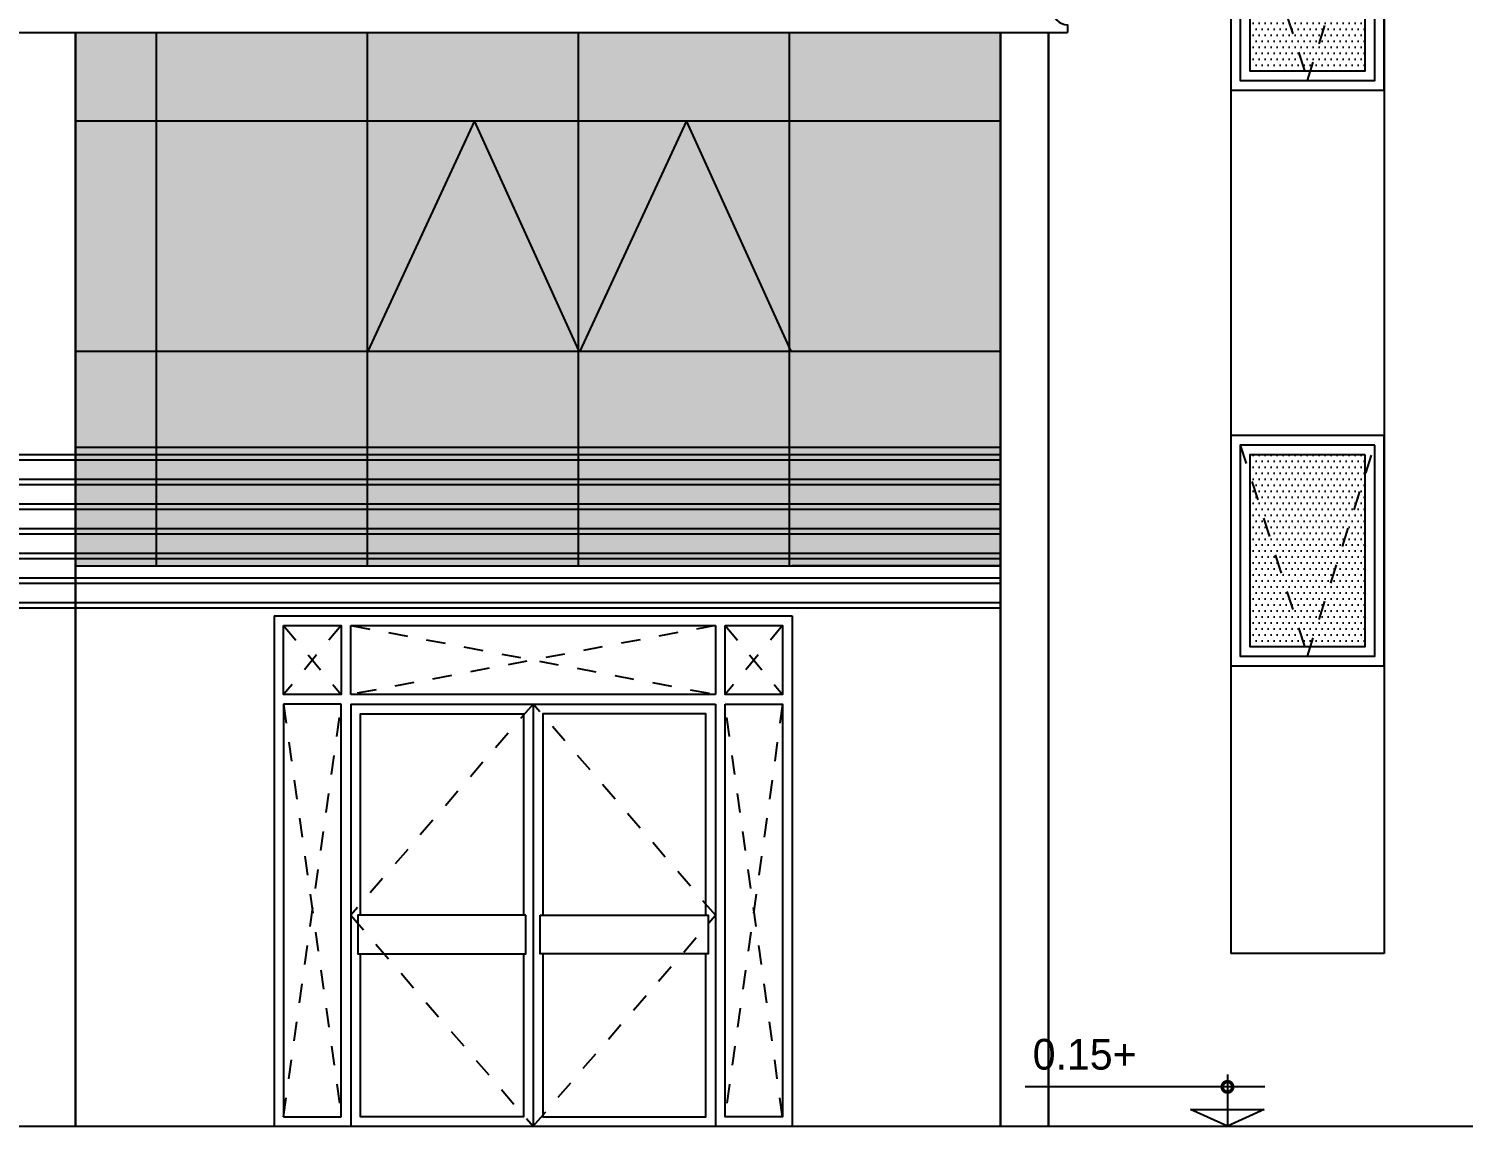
# Model space of a CAD drawing. Extents: x 185 to 567, y -69 to 170.
# Drawn here: x 322.19 to 329.66, y -48.34 to -42.62 of the extents above; entities that cross this region are included whole.
import ezdxf

# ---------------------------------------------------------------- set-up
doc = ezdxf.new("R2010")
doc.units = 0
doc.header["$LTSCALE"] = 0.25
doc.header["$MEASUREMENT"] = 0
doc.linetypes.add('HIDDEN', pattern=[9.525, 6.35, -3.175])
doc.layers.get('0').update_dxf_attribs({"linetype": 'CONTINUOUS'})
for name, color, linetype in [('$1$A-LVL', 3, 'CONTINUOUS'), ('A-DR', 3, 'CONTINUOUS'), ('A-ELV', 2, 'CONTINUOUS'), ('A-ELV 2', 21, 'CONTINUOUS'), ('A-ELV 5', 51, 'CONTINUOUS'), ('A-ELV 6', 71, 'CONTINUOUS'), ('A-groves', 8, 'CONTINUOUS'), ('A-SECLAS', 94, 'CONTINUOUS'), ('A-WIN', 3, 'CONTINUOUS'), ('A-WIN HAT', 125, 'CONTINUOUS')]:
    doc.layers.add(name, color=color, linetype=linetype)
doc.styles.add('$0$arabic', font='xarb.shx')

# ---------------------------------------------------------------- blocks, each defined once
blk = doc.blocks.new('A$C65F40D6F')
at = {"layer": 'A-WIN HAT'}
h = blk.add_hatch(dxfattribs=at)
h.set_pattern_fill('DOTS', color=256, scale=0.5, style=0)
h.set_pattern_definition([(0, (0.1, 0.1), (0.015625, 0.03125), [0, -0.03125])])
h.paths.add_polyline_path([(0.7, 1.1), (0.1, 1.1), (0.1, 0.1), (0.7, 0.1)])
for points in [[(0.8, 1.2), (0, 1.2), (0, 0), (0.8, 0)], [(0.75, 1.15), (0.05, 1.15), (0.05, 0.05), (0.75, 0.05)], [(0.7, 1.1), (0.1, 1.1), (0.1, 0.1), (0.7, 0.1)]]:
    blk.add_lwpolyline(points, close=True)
at = {"color": 8, "linetype": 'HIDDEN', "ltscale": 0.05}
blk.add_lwpolyline([(0.05, 1.15), (0.4, 0.05), (0.75, 1.15)], dxfattribs=at)
blk = doc.blocks.new('fgfgfgfgfgff')
for p, q in [((295.9341, -24.5957), (295.9341, -27.2557)), ((295.9341, -24.5957), (298.6341, -24.5957)), ((296.3341, -24.6457), (298.2341, -24.6457)), ((296.3341, -25.0057), (296.3341, -24.6457)), ((298.2341, -24.6457), (298.2341, -25.0057)), ((298.6341, -24.5957), (298.6341, -27.2557)), ((298.2341, -25.0057), (296.3341, -25.0057)), ((296.2841, -25.0557), (295.9841, -25.0557)), ((295.9841, -25.0557), (295.9841, -27.2057)), ((296.2841, -27.2057), (296.2841, -25.0557)), ((296.3341, -25.0557), (298.2341, -25.0557)), ((296.3341, -25.0557), (296.3341, -27.2557)), ((297.2841, -25.0557), (297.2841, -27.2557)), ((298.2341, -25.0557), (298.2341, -27.2557)), ((295.9841, -27.2057), (296.2841, -27.2057))]:
    blk.add_line(p, q)
at = {"color": 8, "linetype": 'HIDDEN', "ltscale": 0.05}
for p, q in [((295.9841, -24.6457), (296.2841, -25.0057)), ((296.2841, -24.6457), (295.9841, -25.0057)), ((298.2341, -24.6457), (296.3341, -25.0057)), ((296.3341, -24.6457), (298.2341, -25.0057)), ((298.5841, -24.6457), (298.2841, -25.0057)), ((298.2841, -24.6457), (298.5841, -25.0057)), ((295.9841, -25.0557), (296.2841, -27.2057)), ((295.9841, -27.2057), (296.2841, -25.0557)), ((298.5841, -25.0557), (298.2841, -27.2057)), ((298.5841, -27.2057), (298.2841, -25.0557))]:
    blk.add_line(p, q, dxfattribs=at)
for points in [[(295.9841, -24.6457), (296.2841, -24.6457), (296.2841, -25.0057), (295.9841, -25.0057)], [(298.2841, -24.6457), (298.5841, -24.6457), (298.5841, -25.0057), (298.2841, -25.0057)], [(298.2841, -25.0557), (298.5841, -25.0557), (298.5841, -27.2057), (298.2841, -27.2057)], [(297.2467, -26.1555), (296.3714, -26.1555), (296.3714, -26.3571), (297.2467, -26.3571)], [(297.3214, -26.1555), (298.1967, -26.1555), (298.1967, -26.3571), (297.3214, -26.3571)]]:
    blk.add_lwpolyline(points, close=True)
blk.add_lwpolyline([(297.2841, -25.0557), (296.3341, -26.1557), (297.2841, -27.2557), (298.2341, -26.1557), (297.2841, -25.0557)], dxfattribs=at)
for points in [[(296.3841, -26.1555), (296.3841, -25.1057), (297.2341, -25.1057), (297.2341, -26.1555)], [(298.1841, -26.1555), (298.1841, -25.1057), (297.3341, -25.1057), (297.3341, -26.1555)], [(297.2341, -26.3571), (297.2341, -27.2057), (296.3841, -27.2057), (296.3841, -26.3571)], [(297.3341, -26.3571), (297.3341, -27.2057), (298.1841, -27.2057), (298.1841, -26.3571)]]:
    blk.add_lwpolyline(points)
blk = doc.blocks.new('arrow levels')
at = {"color": 4}
for p, q in [((395.7852, -26.7355, 0), (395.7852, -27.0057, 0)), ((395.5896, -26.8003, 0), (396.8396, -26.8003, 0)), ((395.9772, -26.9175, 0), (395.5931, -26.9175, 0))]:
    blk.add_line(p, q, dxfattribs=at)
at = {"color": 4, "const_width": 0.0182, "elevation": 0}
blk.add_lwpolyline([(395.7578, -26.8003, 1), (395.8125, -26.8003, 1)], format="xyb", close=True, dxfattribs=at)
at = {"color": 4, "elevation": 0}
blk.add_lwpolyline([(395.5931, -26.9175), (395.7852, -27.0057), (395.9772, -26.9175)], dxfattribs=at)
blk = doc.blocks.new('A$C7860229F')
blk.add_lwpolyline([(0.1263, 0.285), (0.1263, 0.265), (0.1, 0.265), (0.1, 0.225, 0.394493), (0.02, 0.145), (0, 0.145), (0, -0.145), (0.02, -0.145, 0.394493), (0.1, -0.225), (0.1, -0.265)], format="xyb")

msp = doc.modelspace()

# ---------------------------------------------------------------- hatches: boundary and pattern name
at = {"layer": 'A-WIN HAT'}
h = msp.add_hatch(dxfattribs=at)
h.set_pattern_fill('DOTS', color=256, scale=2, style=0)
h.set_pattern_definition([(0, (322.43152, -90.18992), (0.0625, 0.125), [0, -0.125])])
h.paths.add_polyline_path([(341.8915, -42.6357), (338.2915, -42.6357), (338.2915, -45.6755), (341.8915, -45.6755)])
h.paths.add_polyline_path([(338.0413, -42.6357), (330.4515, -42.6357), (330.4515, -45.6756), (338.0413, -45.6756)])
h.paths.add_polyline_path([(327.2515, -42.6357), (322.4315, -42.6357), (322.4315, -45.4155), (327.2515, -45.4156)])

# ---------------------------------------------------------------- linework, layer by layer
at = {"layer": 'A-ELV'}
for p, q in [((327.2515, -44.8357, -0.0001), (299.3, -44.8357, -0.0001)), ((327.2515, -44.8642, -0.0001), (299.3, -44.8642, -0.0001)), ((327.2515, -44.9642, -0.0001), (299.3, -44.9642, -0.0001)), ((327.2515, -44.9928, -0.0001), (299.3, -44.9928, -0.0001)), ((327.2515, -45.0928, -0.0001), (299.3, -45.0928, -0.0001)), ((327.2515, -45.1214, -0.0001), (299.3, -45.1214, -0.0001)), ((327.2515, -45.2214, -0.0001), (299.3, -45.2214, -0.0001)), ((327.2515, -45.2499, -0.0001), (299.3, -45.2499, -0.0001)), ((327.2515, -45.3499, -0.0001), (299.3, -45.3499, -0.0001)), ((327.2515, -45.3785, -0.0001), (299.3, -45.3785, -0.0001)), ((327.2515, -45.4785, -0.0001), (299.3, -45.4785, -0.0001)), ((327.2515, -45.5071, -0.0001), (299.3, -45.5071, -0.0001)), ((327.2515, -45.6071, -0.0001), (299.3, -45.6071, -0.0001)), ((327.2515, -45.6357, -0.0001), (299.3, -45.6357, -0.0001))]:
    msp.add_line(p, q, dxfattribs=at)
at = {"layer": 'A-ELV 2'}
for p, q in [((328.4515, -13.1857), (328.4515, -47.4356, 0)), ((329.2515, -13.1857), (329.2515, -47.4356, 0)), ((329.2515, -47.4356, 0), (328.4515, -47.4356, 0))]:
    msp.add_line(p, q, dxfattribs=at)
at = {"layer": 'A-ELV 5'}
for p, q in [((322.4315, -42.6357, 0), (322.4315, -48.3356, 0)), ((322.4315, -45.6757, 0), (322.4315, -42.636)), ((327.2515, -48.3355, 0), (327.2515, -42.6357, 0)), ((327.2515, -42.6357, 0), (327.2515, -48.3356, 0)), ((327.2515, -48.3353, 0), (327.2515, -42.6357, 0)), ((327.5015, -48.3353, 0), (327.5015, -42.6357, 0)), ((327.5015, -42.6357, 0), (327.5015, -48.3353, 0)), ((322.4315, -45.6756, 0), (322.4315, -45.0857, 0)), ((322.4315, -48.3356), (322.4315, -45.6755, 0))]:
    msp.add_line(p, q, dxfattribs=at)
at = {"layer": 'A-ELV 6'}
for p, q in [((300.0015, -42.6357, 0), (327.6015, -42.6357, 0)), ((327.5015, -45.0857, 0), (327.5015, -45.6756, 0)), ((322.4315, -45.4155, 0), (327.2515, -45.4155, 0)), ((327.2515, -45.4156), (326.1665, -45.4156, 0))]:
    msp.add_line(p, q, dxfattribs=at)
at = {"layer": 'A-groves'}
for p, q in [((324.5106, -43.0957, -0.0002), (323.9553, -44.2958, -0.0001)), ((325.0539, -44.2922, -0.0002), (324.5106, -43.0957, -0.0002)), ((325.6152, -43.0957, -0.0002), (325.0599, -44.2958, -0.0001)), ((326.1585, -44.2922, -0.0002), (325.6152, -43.0957, -0.0002))]:
    msp.add_line(p, q, dxfattribs=at)
at = {"layer": 'A-SECLAS'}
msp.add_line((306.3215, -48.3356), (343.6615, -48.3356), dxfattribs=at)
at = {"layer": 'A-WIN'}
for p, q in [((322.8515, -42.6357, 0), (322.8515, -45.4155, 0)), ((323.9515, -42.6357, 0), (323.9515, -45.4155, 0)), ((325.0515, -42.6357, 0), (325.0515, -45.4155, 0)), ((326.1515, -42.6357, 0), (326.1515, -45.4155, 0)), ((322.4315, -43.0957), (327.2515, -43.0957)), ((322.4315, -44.2957), (327.2515, -44.2957)), ((322.4315, -44.7957), (327.2515, -44.7957))]:
    msp.add_line(p, q, dxfattribs=at)

# ---------------------------------------------------------------- block references
at = {"layer": 'A-DR'}
msp.add_blockref('fgfgfgfgfgff', (27.5325, -21.0798, 0), dxfattribs=at)
at = {"layer": 'A-ELV 5', "xscale": -1}
msp.add_blockref('arrow levels', (724.2196, -21.3298, 0), dxfattribs=at)
at = {"layer": 'A-ELV 6'}
msp.add_blockref('A$C7860229F', (327.5015, -42.3708, 0), dxfattribs=at)
at = {"layer": 'A-WIN'}
for p in [(328.4515, -42.9356, 0), (328.4515, -45.9356, 0)]:
    msp.add_blockref('A$C65F40D6F', p, dxfattribs=at)

# ---------------------------------------------------------------- texts
at = {"layer": '$1$A-LVL', "color": 4, "style": '$0$arabic'}
msp.add_text('0.15+', height=0.16, dxfattribs=at).set_placement((327.4197, -48.04, 0))

doc.saveas('drawing.dxf')
